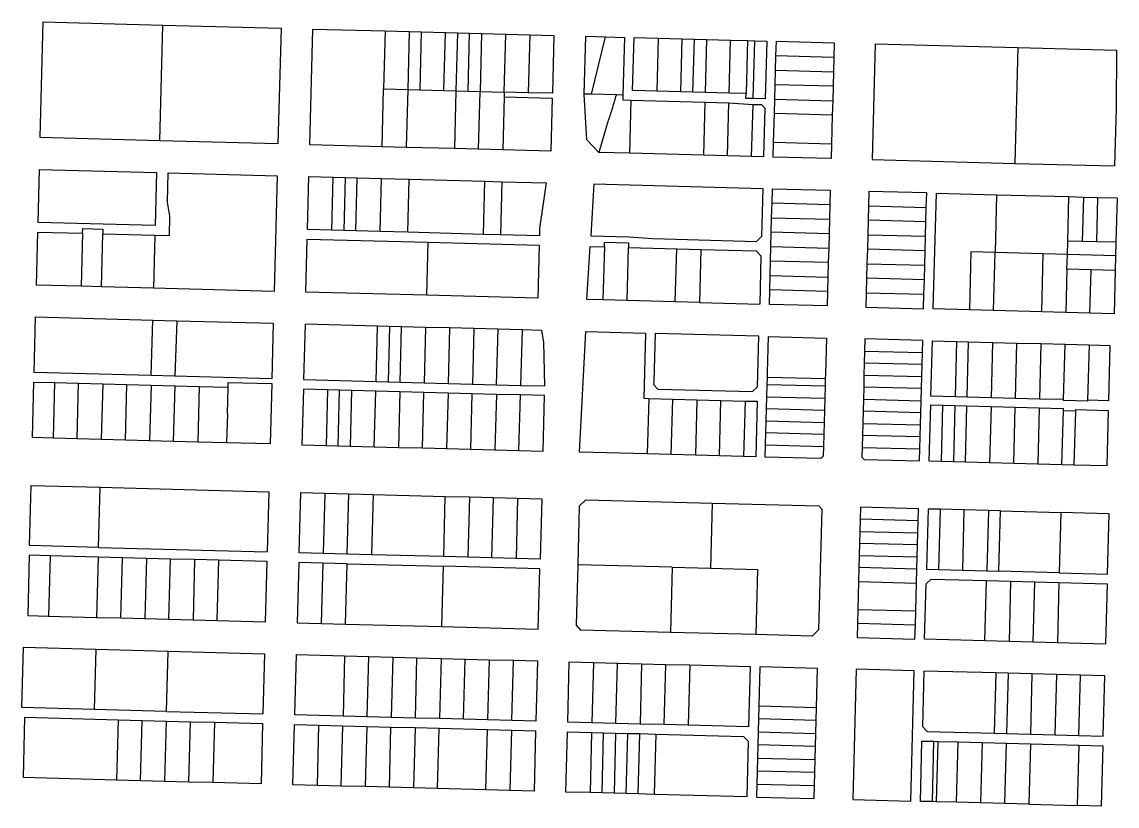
# Model space of a CAD drawing. Header units: inches. Extents: x 486468 to 494399, y 5455955 to 5460553.
# Drawn here: x 489401 to 490093, y 5456565 to 5457060 of the extents above; entities that cross this region are included whole.
import ezdxf

# ---------------------------------------------------------------- set-up
doc = ezdxf.new("R2010")
doc.units = ezdxf.units.IN
doc.header["$MEASUREMENT"] = 0
doc.layers.add('ParcelLines', color=10, linetype='Continuous')

msp = doc.modelspace()

# ---------------------------------------------------------------- linework, layer by layer
at = {"layer": 'ParcelLines', "color": 1}
for p, q in [((489412.873, 5456986.695), (489414.772, 5457059.745)), ((489414.772, 5457059.745), (489490.321, 5457057.757)), ((489490.321, 5457057.757), (489564.921, 5457055.799)), ((489564.921, 5457055.799), (489562.972, 5456982.699)), ((489583.072, 5456982.149), (489585.021, 5457055.249)), ((489585.021, 5457055.249), (489630.67, 5457054.04)), ((489630.67, 5457054.04), (489629.721, 5457017.499)), ((489630.67, 5457054.04), (489645.919, 5457053.63)), ((489645.919, 5457053.63), (489653.519, 5457053.43)), ((489653.519, 5457053.43), (489668.769, 5457053.02)), ((489668.769, 5457053.02), (489676.369, 5457052.81)), ((489676.369, 5457052.81), (489683.969, 5457052.61)), ((489683.969, 5457052.61), (489691.619, 5457052.411)), ((489691.619, 5457052.411), (489706.819, 5457052.011)), ((489706.819, 5457052.011), (489722.069, 5457051.601)), ((489722.069, 5457051.601), (489721.119, 5457015.051)), ((489803.118, 5457049.452), (489818.368, 5457049.052)), ((489817.468, 5457015.572), (489818.368, 5457049.052)), ((489818.368, 5457049.052), (489825.968, 5457048.852)), ((489825.118, 5457015.363), (489825.968, 5457048.852)), ((489825.968, 5457048.852), (489833.567, 5457048.653)), ((489833.567, 5457048.653), (489832.718, 5457015.153)), ((489833.567, 5457048.653), (489848.817, 5457048.253)), ((489848.817, 5457048.253), (489859.517, 5457047.973)), ((489859.517, 5457047.973), (489864.067, 5457047.853)), ((489864.067, 5457047.853), (489871.667, 5457047.653)), ((489871.667, 5457047.653), (489870.717, 5457011.103)), ((489940.242, 5457045.858), (489938.326, 5456972.777)), ((489940.242, 5457045.858), (490030.218, 5457043.525)), ((489877.277, 5457029.203), (489877.527, 5457038.353)), ((490030.218, 5457043.525), (490028.321, 5456970.423)), ((490030.218, 5457043.525), (490092.655, 5457041.905)), ((490092.655, 5457041.905), (490092.294, 5457005.351)), ((489914.076, 5457037.353), (489913.836, 5457028.253)), ((489877.027, 5457020.053), (489877.277, 5457029.203)), ((489913.836, 5457028.253), (489913.587, 5457019.103)), ((489629.721, 5457017.499), (489644.971, 5457017.09)), ((489876.787, 5457010.953), (489877.027, 5457020.053)), ((489913.587, 5457019.103), (489913.347, 5457009.953)), ((489644.971, 5457017.09), (489652.571, 5457016.88)), ((489652.571, 5457016.88), (489667.819, 5457016.47)), ((489667.819, 5457016.47), (489675.419, 5457016.27)), ((489675.419, 5457016.27), (489683.019, 5457016.07)), ((489683.019, 5457016.07), (489690.619, 5457015.861)), ((489689.671, 5456979.321), (489690.619, 5457015.861)), ((489690.619, 5457015.861), (489705.869, 5457015.451)), ((489705.787, 5457012.406), (489704.92, 5456978.911)), ((489705.869, 5457015.451), (489705.787, 5457012.406)), ((489705.787, 5457012.406), (489736.237, 5457011.606)), ((489721.119, 5457015.051), (489705.869, 5457015.451)), ((489736.237, 5457011.606), (489735.369, 5456978.101)), ((489761.019, 5457014.031), (489756.419, 5457014.151)), ((489758.069, 5456985.351), (489756.419, 5457014.151)), ((489776.768, 5457013.611), (489761.019, 5457014.031)), ((489780.798, 5457013.502), (489776.768, 5457013.611)), ((489780.798, 5457013.502), (489780.718, 5457010.451)), ((489780.718, 5457010.451), (489785.918, 5457010.312)), ((489785.918, 5457010.312), (489832.518, 5457009.063)), ((489817.468, 5457015.572), (489802.218, 5457015.992)), ((489825.118, 5457015.363), (489817.468, 5457015.572)), ((489832.718, 5457015.153), (489825.118, 5457015.363)), ((489847.968, 5457014.743), (489832.718, 5457015.153)), ((489858.617, 5457014.453), (489847.968, 5457014.743)), ((489858.518, 5457011.403), (489858.617, 5457014.453)), ((489863.117, 5457011.293), (489858.518, 5457011.403)), ((489870.717, 5457011.103), (489863.117, 5457011.293)), ((489876.547, 5457001.803), (489876.787, 5457010.953)), ((489832.518, 5457009.063), (489847.768, 5457008.653)), ((489846.918, 5456975.153), (489847.768, 5457008.653)), ((489847.768, 5457008.653), (489863.018, 5457007.653)), ((489862.118, 5456974.753), (489863.018, 5457007.653)), ((489913.347, 5457009.953), (489913.097, 5457000.803)), ((490092.294, 5457005.351), (490091.343, 5456968.775)), ((489876.058, 5456983.503), (489876.547, 5457001.803)), ((489913.097, 5457000.803), (489912.607, 5456982.553)), ((489770.469, 5456993.851), (489765.569, 5456977.301)), ((489488.423, 5456984.687), (489412.873, 5456986.695)), ((489562.972, 5456982.699), (489488.423, 5456984.687)), ((489765.569, 5456977.301), (489758.069, 5456985.351)), ((489628.771, 5456980.939), (489583.072, 5456982.149)), ((489644.021, 5456980.53), (489628.771, 5456980.939)), ((489674.471, 5456979.72), (489644.021, 5456980.53)), ((489689.671, 5456979.321), (489674.471, 5456979.72)), ((489704.92, 5456978.911), (489689.671, 5456979.321)), ((489735.369, 5456978.101), (489704.92, 5456978.911)), ((489785.069, 5456976.781), (489765.569, 5456977.301)), ((489831.668, 5456975.553), (489785.069, 5456976.781)), ((489846.918, 5456975.153), (489831.668, 5456975.553)), ((489862.118, 5456974.753), (489846.918, 5456975.153)), ((489938.326, 5456972.777), (490028.321, 5456970.423)), ((490028.321, 5456970.423), (490091.343, 5456968.775)), ((489411.473, 5456933.095), (489412.323, 5456966.595)), ((489412.323, 5456966.595), (489486.373, 5456964.597)), ((489486.373, 5456964.597), (489485.473, 5456931.147)), ((489493.223, 5456945.997), (489493.673, 5456964.447)), ((489493.673, 5456964.447), (489562.472, 5456962.599)), ((489562.472, 5456962.599), (489560.573, 5456889.549)), ((489581.722, 5456928.599), (489582.572, 5456962.049)), ((489582.572, 5456962.049), (489597.822, 5456961.649)), ((489596.922, 5456928.189), (489597.822, 5456961.649)), ((489597.822, 5456961.649), (489605.422, 5456961.449)), ((489605.422, 5456961.449), (489604.572, 5456927.979)), ((489605.422, 5456961.449), (489613.021, 5456961.249)), ((489612.172, 5456927.779), (489613.021, 5456961.249)), ((489613.021, 5456961.249), (489628.271, 5456960.849)), ((489628.271, 5456960.849), (489627.372, 5456927.369)), ((489628.271, 5456960.849), (489645.921, 5456960.38)), ((489645.921, 5456960.38), (489693.721, 5456959.121)), ((489692.871, 5456925.601), (489693.721, 5456959.121)), ((489693.721, 5456959.121), (489704.421, 5456958.841)), ((489762.509, 5456957.43), (489760.539, 5456924.587)), ((489762.509, 5456957.43), (489869.164, 5456954.56)), ((489869.164, 5456954.56), (489868.367, 5456924.145)), ((490016.866, 5456950.604), (490015.917, 5456914.044)), ((490016.866, 5456950.604), (490062.565, 5456949.405)), ((490061.795, 5456921.355), (490062.565, 5456949.405)), ((490062.565, 5456949.405), (490071.665, 5456949.165)), ((490071.665, 5456949.165), (490080.815, 5456948.925)), ((490080.815, 5456948.925), (490092.965, 5456948.606)), ((490092.965, 5456948.606), (490092.215, 5456920.556)), ((489494.773, 5456936.997), (489493.223, 5456945.997)), ((489874.777, 5456936.118), (489875.016, 5456945.257)), ((489911.519, 5456944.251), (489875.016, 5456945.257)), ((489911.519, 5456944.251), (489911.287, 5456935.162)), ((489935.977, 5456943.553), (489935.728, 5456934.453)), ((489935.977, 5456943.553), (489972.477, 5456942.604)), ((489972.227, 5456933.454), (489972.477, 5456942.604)), ((489494.473, 5456924.797), (489494.773, 5456936.997)), ((489874.537, 5456926.979), (489874.777, 5456936.118)), ((489874.777, 5456936.118), (489911.287, 5456935.162)), ((489911.287, 5456935.162), (489911.046, 5456926.023)), ((489935.728, 5456934.453), (489935.488, 5456925.303)), ((489972.227, 5456933.454), (489935.728, 5456934.453)), ((489485.473, 5456931.147), (489411.473, 5456933.095)), ((489439.623, 5456926.245), (489439.673, 5456929.295)), ((489439.673, 5456929.295), (489452.473, 5456928.947)), ((489452.473, 5456928.947), (489452.423, 5456925.897)), ((489596.922, 5456928.189), (489581.722, 5456928.599)), ((489604.572, 5456927.979), (489596.922, 5456928.189)), ((489612.172, 5456927.779), (489604.572, 5456927.979)), ((489627.372, 5456927.369), (489612.172, 5456927.779)), ((489645.071, 5456926.89), (489627.372, 5456927.369)), ((489971.987, 5456924.354), (489972.227, 5456933.454)), ((489410.425, 5456893.545), (489411.273, 5456926.995)), ((489411.273, 5456926.995), (489439.623, 5456926.245)), ((489439.623, 5456926.245), (489438.724, 5456892.795)), ((489451.523, 5456892.457), (489452.423, 5456925.897)), ((489452.423, 5456925.897), (489485.323, 5456925.037)), ((489485.323, 5456925.037), (489484.423, 5456891.577)), ((489485.323, 5456925.037), (489494.473, 5456924.797)), ((489580.587, 5456889.124), (489581.485, 5456922.623)), ((489581.485, 5456922.623), (489657.632, 5456920.617)), ((489692.871, 5456925.601), (489645.071, 5456926.89)), ((489657.632, 5456920.617), (489656.764, 5456887.116)), ((489657.632, 5456920.617), (489727.886, 5456918.766)), ((489703.571, 5456925.311), (489692.871, 5456925.601)), ((489760.539, 5456924.587), (489784.531, 5456923.946)), ((489769.128, 5456917.652), (489769.206, 5456920.698)), ((489769.206, 5456920.698), (489784.437, 5456920.291)), ((489784.531, 5456923.946), (489799.747, 5456922.93)), ((489799.747, 5456922.93), (489865.242, 5456921.18)), ((489868.367, 5456924.145), (489865.242, 5456921.18)), ((489874.299, 5456917.89), (489874.537, 5456926.979)), ((489911.046, 5456926.023), (489910.804, 5456916.884)), ((489935.488, 5456925.303), (489935.238, 5456916.153)), ((489935.488, 5456925.303), (489971.987, 5456924.354)), ((489971.747, 5456915.204), (489971.987, 5456924.354)), ((490061.566, 5456912.825), (490061.795, 5456921.355)), ((490080.065, 5456920.875), (490070.915, 5456921.115)), ((490092.215, 5456920.556), (490080.065, 5456920.875)), ((490092.215, 5456920.556), (490091.985, 5456912.006)), ((489727.886, 5456918.766), (489727.019, 5456885.263)), ((489758.132, 5456884.441), (489760.139, 5456917.892)), ((489760.139, 5456917.892), (489769.128, 5456917.652)), ((489769.128, 5456917.652), (489768.274, 5456884.172)), ((489783.501, 5456883.768), (489784.359, 5456917.245)), ((489784.437, 5456920.291), (489784.359, 5456917.245)), ((489784.359, 5456917.245), (489814.821, 5456916.431)), ((489813.956, 5456882.96), (489814.821, 5456916.431)), ((489814.821, 5456916.431), (489830.052, 5456916.025)), ((489830.052, 5456916.025), (489829.184, 5456882.556)), ((489830.052, 5456916.025), (489865.083, 5456915.089)), ((489865.083, 5456915.089), (489868.049, 5456911.962)), ((489874.06, 5456908.751), (489874.299, 5456917.89)), ((489874.299, 5456917.89), (489910.804, 5456916.884)), ((489910.804, 5456916.884), (489910.563, 5456907.745)), ((489935.238, 5456916.153), (489934.998, 5456907.053)), ((489971.747, 5456915.204), (489935.238, 5456916.153)), ((489971.498, 5456906.054), (489971.747, 5456915.204)), ((490015.917, 5456914.044), (490000.667, 5456914.454)), ((490046.366, 5456913.225), (490015.917, 5456914.044)), ((489868.049, 5456911.962), (489867.252, 5456881.546)), ((489873.821, 5456899.612), (489874.06, 5456908.751)), ((489910.563, 5456907.745), (489910.331, 5456898.656)), ((489934.998, 5456907.053), (489934.758, 5456897.903)), ((489934.998, 5456907.053), (489971.498, 5456906.054)), ((490061.566, 5456912.825), (490046.366, 5456913.225)), ((490091.985, 5456912.006), (490061.566, 5456912.825)), ((490091.985, 5456912.006), (490091.745, 5456902.856)), ((489873.582, 5456890.474), (489873.821, 5456899.612)), ((489971.258, 5456896.954), (489971.498, 5456906.054)), ((490061.316, 5456903.705), (490060.566, 5456876.265)), ((490076.566, 5456903.275), (490061.316, 5456903.705)), ((490075.816, 5456875.866), (490076.566, 5456903.275)), ((490091.745, 5456902.856), (490076.566, 5456903.275)), ((490091.745, 5456902.856), (490091.016, 5456875.456)), ((489438.724, 5456892.795), (489410.425, 5456893.545)), ((489451.523, 5456892.457), (489438.724, 5456892.795)), ((489910.331, 5456898.656), (489910.09, 5456889.518)), ((489934.758, 5456897.903), (489934.508, 5456888.753)), ((489971.008, 5456887.804), (489971.258, 5456896.954)), ((489484.423, 5456891.577), (489451.523, 5456892.457)), ((489560.573, 5456889.549), (489484.423, 5456891.577)), ((489656.764, 5456887.116), (489580.587, 5456889.124)), ((489727.019, 5456885.263), (489656.764, 5456887.116)), ((489873.344, 5456881.385), (489873.582, 5456890.474)), ((489910.09, 5456889.518), (489909.848, 5456880.379)), ((489934.508, 5456888.753), (489934.268, 5456879.654)), ((489970.768, 5456878.654), (489971.008, 5456887.804)), ((489768.274, 5456884.172), (489758.132, 5456884.441)), ((489783.501, 5456883.768), (489768.274, 5456884.172)), ((489813.956, 5456882.96), (489783.501, 5456883.768)), ((489829.184, 5456882.556), (489813.956, 5456882.96)), ((489829.184, 5456882.556), (489867.252, 5456881.546)), ((489909.848, 5456880.379), (489873.344, 5456881.385)), ((489934.268, 5456879.654), (489970.768, 5456878.654)), ((489408.975, 5456838.445), (489409.875, 5456873.445)), ((489409.875, 5456873.445), (489483.874, 5456871.477)), ((489999.718, 5456877.894), (489976.868, 5456878.504)), ((490014.917, 5456877.484), (489999.718, 5456877.894)), ((490045.367, 5456876.674), (490014.917, 5456877.484)), ((490060.566, 5456876.265), (490045.367, 5456876.674)), ((490075.816, 5456875.866), (490060.566, 5456876.265)), ((490091.016, 5456875.456), (490075.816, 5456875.866)), ((489483.874, 5456871.477), (489499.123, 5456871.067)), ((489499.123, 5456871.067), (489560.023, 5456869.449)), ((489560.023, 5456869.449), (489559.124, 5456834.399)), ((489580.123, 5456868.899), (489579.224, 5456833.849)), ((489625.823, 5456867.679), (489580.123, 5456868.899)), ((489624.923, 5456832.649), (489625.823, 5456867.679)), ((489633.423, 5456867.479), (489625.823, 5456867.679)), ((489641.073, 5456867.279), (489633.423, 5456867.479)), ((489656.272, 5456866.871), (489641.073, 5456867.279)), ((489671.522, 5456866.461), (489656.272, 5456866.871)), ((489686.721, 5456866.051), (489671.522, 5456866.461)), ((489686.721, 5456866.051), (489685.823, 5456831.051)), ((489701.971, 5456865.641), (489686.721, 5456866.051)), ((489701.073, 5456830.651), (489701.971, 5456865.641)), ((489717.171, 5456865.231), (489701.971, 5456865.641)), ((489717.171, 5456865.231), (489716.271, 5456830.251)), ((489729.671, 5456864.901), (489717.171, 5456865.231)), ((489730.821, 5456857.601), (489729.671, 5456864.901)), ((489753.373, 5456788.101), (489757.371, 5456864.151)), ((489757.371, 5456864.151), (489795.121, 5456863.152)), ((489801.22, 5456863.002), (489800.421, 5456832.877)), ((489866.72, 5456861.252), (489801.22, 5456863.002)), ((489865.87, 5456829.302), (489866.72, 5456861.252)), ((489872.82, 5456861.102), (489909.369, 5456860.102)), ((489933.718, 5456859.554), (489933.508, 5456851.904)), ((489970.268, 5456858.554), (489933.718, 5456859.554)), ((489970.068, 5456850.954), (489970.268, 5456858.554)), ((489975.418, 5456823.404), (489976.318, 5456858.404)), ((489976.318, 5456858.404), (489991.568, 5456857.994)), ((489731.521, 5456829.851), (489730.821, 5456857.601)), ((489933.508, 5456851.904), (489933.309, 5456844.304)), ((489991.568, 5456857.994), (489990.668, 5456823.004)), ((489991.568, 5456857.994), (489999.168, 5456857.794)), ((489998.268, 5456822.804), (489999.168, 5456857.794)), ((489999.168, 5456857.794), (490014.368, 5456857.384)), ((490014.368, 5456857.384), (490013.468, 5456822.404)), ((490014.368, 5456857.384), (490029.618, 5456856.974)), ((490029.618, 5456856.974), (490044.817, 5456856.574)), ((490044.817, 5456856.574), (490060.067, 5456856.164)), ((490060.067, 5456856.164), (490075.266, 5456855.756)), ((490075.266, 5456855.756), (490074.368, 5456820.805)), ((490075.266, 5456855.756), (490088.316, 5456855.406)), ((490088.316, 5456855.406), (490087.468, 5456820.456)), ((489933.309, 5456844.304), (489933.109, 5456836.703)), ((489969.868, 5456843.354), (489970.068, 5456850.954)), ((489482.975, 5456836.447), (489408.975, 5456838.445)), ((489969.668, 5456835.754), (489969.868, 5456843.354)), ((489407.875, 5456797.245), (489408.775, 5456832.295)), ((489408.775, 5456832.295), (489421.875, 5456831.945)), ((489421.875, 5456831.945), (489420.975, 5456796.895)), ((489421.875, 5456831.945), (489437.125, 5456831.545)), ((489436.225, 5456796.495), (489437.125, 5456831.545)), ((489437.125, 5456831.545), (489452.375, 5456831.147)), ((489452.375, 5456831.147), (489451.425, 5456796.097)), ((489452.375, 5456831.147), (489467.575, 5456830.737)), ((489467.575, 5456830.737), (489482.825, 5456830.337)), ((489497.874, 5456836.047), (489482.975, 5456836.447)), ((489559.124, 5456834.399), (489497.874, 5456836.047)), ((489531.546, 5456829.047), (489531.624, 5456832.047)), ((489531.624, 5456832.047), (489559.074, 5456831.349)), ((489559.074, 5456831.349), (489558.074, 5456793.249)), ((489579.224, 5456833.849), (489624.923, 5456832.649)), ((489624.923, 5456832.649), (489632.523, 5456832.449)), ((489632.523, 5456832.449), (489640.123, 5456832.249)), ((489640.123, 5456832.249), (489655.373, 5456831.85)), ((489655.373, 5456831.85), (489670.623, 5456831.451)), ((489670.623, 5456831.451), (489685.823, 5456831.051)), ((489685.823, 5456831.051), (489701.073, 5456830.651)), ((489701.073, 5456830.651), (489716.271, 5456830.251)), ((489800.421, 5456832.877), (489800.21, 5456830.782)), ((489800.21, 5456830.782), (489802.941, 5456827.912)), ((489871.79, 5456823.002), (489872, 5456830.652)), ((489872, 5456830.652), (489872.12, 5456835.202)), ((489908.679, 5456834.252), (489908.55, 5456829.652)), ((489933.109, 5456836.703), (489932.909, 5456829.103)), ((489969.468, 5456828.154), (489969.668, 5456835.754)), ((489482.825, 5456830.337), (489498.025, 5456829.937)), ((489497.125, 5456794.867), (489498.025, 5456829.937)), ((489498.025, 5456829.937), (489513.274, 5456829.527)), ((489513.274, 5456829.527), (489531.546, 5456829.047)), ((489531.107, 5456812.333), (489531.546, 5456829.047)), ((489579.074, 5456827.749), (489578.174, 5456792.699)), ((489594.324, 5456827.349), (489579.074, 5456827.749)), ((489594.324, 5456827.349), (489593.374, 5456792.299)), ((489601.923, 5456827.149), (489594.324, 5456827.349)), ((489601.024, 5456792.099), (489601.923, 5456827.149)), ((489609.523, 5456826.949), (489601.923, 5456827.149)), ((489609.523, 5456826.949), (489608.624, 5456791.899)), ((489624.773, 5456826.549), (489609.523, 5456826.949)), ((489623.824, 5456791.499), (489624.773, 5456826.549)), ((489639.973, 5456826.149), (489624.773, 5456826.549)), ((489639.973, 5456826.149), (489639.073, 5456791.099)), ((489655.223, 5456825.75), (489639.973, 5456826.149)), ((489654.323, 5456790.7), (489655.223, 5456825.75)), ((489670.423, 5456825.351), (489655.223, 5456825.75)), ((489670.423, 5456825.351), (489669.523, 5456790.301)), ((489685.673, 5456824.951), (489670.423, 5456825.351)), ((489684.773, 5456789.901), (489685.673, 5456824.951)), ((489700.923, 5456824.551), (489685.673, 5456824.951)), ((489700.923, 5456824.551), (489699.973, 5456789.501)), ((489716.122, 5456824.151), (489700.923, 5456824.551)), ((489715.223, 5456789.101), (489716.122, 5456824.151)), ((489731.371, 5456823.751), (489716.122, 5456824.151)), ((489716.271, 5456830.251), (489731.521, 5456829.851)), ((489730.423, 5456788.701), (489731.371, 5456823.751)), ((489802.941, 5456827.912), (489862.72, 5456826.302)), ((489862.72, 5456826.302), (489865.87, 5456829.302)), ((489908.55, 5456829.652), (489908.35, 5456822.052)), ((489932.909, 5456829.103), (489932.709, 5456821.503)), ((489969.268, 5456820.504), (489969.468, 5456828.154)), ((489797.121, 5456821.972), (489812.371, 5456821.562)), ((489812.371, 5456821.562), (489827.571, 5456821.162)), ((489827.571, 5456821.162), (489842.771, 5456820.762)), ((489842.771, 5456820.762), (489858.02, 5456820.352)), ((489858.02, 5456820.352), (489857.071, 5456785.352)), ((489858.02, 5456820.352), (489865.62, 5456820.152)), ((489865.62, 5456820.152), (489864.721, 5456785.152)), ((489871.59, 5456815.402), (489871.79, 5456823.002)), ((489871.79, 5456823.002), (489908.35, 5456822.052)), ((489908.35, 5456822.052), (489908.15, 5456814.452)), ((489932.709, 5456821.503), (489932.499, 5456813.903)), ((489969.069, 5456812.904), (489969.268, 5456820.504)), ((489974.369, 5456782.304), (489975.268, 5456817.904)), ((489975.268, 5456817.904), (489982.868, 5456817.704)), ((489990.668, 5456823.004), (489975.418, 5456823.404)), ((489982.868, 5456817.704), (489990.518, 5456817.504)), ((489990.518, 5456817.504), (489998.118, 5456817.304)), ((489998.268, 5456822.804), (489990.668, 5456823.004)), ((489998.118, 5456817.304), (490013.368, 5456816.904)), ((490013.468, 5456822.404), (489998.268, 5456822.804)), ((490013.368, 5456816.904), (490028.568, 5456816.504)), ((490028.718, 5456822.004), (490013.468, 5456822.404)), ((490043.918, 5456821.604), (490028.718, 5456822.004)), ((490059.118, 5456821.205), (490043.918, 5456821.604)), ((490059.118, 5456820.605), (490059.118, 5456821.205)), ((490074.368, 5456820.205), (490059.118, 5456820.605)), ((490074.368, 5456820.805), (490074.368, 5456820.205)), ((490087.468, 5456820.456), (490074.368, 5456820.805)), ((489531.077, 5456812.333), (489530.595, 5456793.977)), ((489531.077, 5456812.333), (489531.107, 5456812.333)), ((489871.39, 5456807.802), (489871.59, 5456815.402)), ((489908.15, 5456814.452), (489871.59, 5456815.402)), ((489908.15, 5456814.452), (489907.95, 5456806.852)), ((489932.499, 5456813.903), (489932.289, 5456806.253)), ((489968.869, 5456805.304), (489969.069, 5456812.904)), ((490028.568, 5456816.504), (490043.818, 5456816.104)), ((490043.818, 5456816.104), (490059.018, 5456815.705)), ((490059.018, 5456814.205), (490059.018, 5456815.705)), ((490066.618, 5456814.005), (490059.018, 5456814.205)), ((490066.618, 5456814.905), (490087.318, 5456814.356)), ((490066.618, 5456814.905), (490066.618, 5456814.005)), ((490087.318, 5456814.356), (490086.418, 5456779.406)), ((489871.181, 5456800.202), (489871.39, 5456807.802)), ((489907.95, 5456806.852), (489907.74, 5456799.202)), ((489932.289, 5456806.253), (489932.09, 5456798.653)), ((489968.669, 5456797.704), (489968.869, 5456805.304)), ((489420.975, 5456796.895), (489407.875, 5456797.245)), ((489436.225, 5456796.495), (489420.975, 5456796.895)), ((489451.425, 5456796.097), (489436.225, 5456796.495)), ((489466.675, 5456795.687), (489451.425, 5456796.097)), ((489870.981, 5456792.602), (489871.181, 5456800.202)), ((489907.74, 5456799.202), (489907.53, 5456791.602)), ((489932.09, 5456798.653), (489931.88, 5456791.053)), ((489968.469, 5456790.104), (489968.669, 5456797.704)), ((489481.875, 5456795.277), (489466.675, 5456795.687)), ((489497.125, 5456794.867), (489481.875, 5456795.277)), ((489512.325, 5456794.467), (489497.125, 5456794.867)), ((489530.595, 5456793.977), (489512.325, 5456794.467)), ((489558.074, 5456793.249), (489530.595, 5456793.977)), ((489578.174, 5456792.699), (489593.374, 5456792.299)), ((489593.374, 5456792.299), (489601.024, 5456792.099)), ((489601.024, 5456792.099), (489608.624, 5456791.899)), ((489608.624, 5456791.899), (489623.824, 5456791.499)), ((489623.824, 5456791.499), (489639.073, 5456791.099)), ((489639.073, 5456791.099), (489654.323, 5456790.7)), ((489654.323, 5456790.7), (489669.523, 5456790.301)), ((489669.523, 5456790.301), (489684.773, 5456789.901)), ((489684.773, 5456789.901), (489699.973, 5456789.501)), ((489699.973, 5456789.501), (489715.223, 5456789.101)), ((489715.223, 5456789.101), (489730.423, 5456788.701)), ((489870.771, 5456784.952), (489870.981, 5456792.602)), ((489907.53, 5456791.602), (489907.37, 5456785.502)), ((489931.88, 5456791.053), (489931.72, 5456784.953)), ((489968.269, 5456782.504), (489968.469, 5456790.104)), ((489796.221, 5456786.962), (489753.373, 5456788.101)), ((489811.421, 5456786.562), (489796.221, 5456786.962)), ((489826.671, 5456786.162), (489811.421, 5456786.562)), ((489841.871, 5456785.762), (489826.671, 5456786.162)), ((489857.071, 5456785.352), (489841.871, 5456785.762)), ((489864.721, 5456785.152), (489857.071, 5456785.352)), ((489905.82, 5456784.052), (489870.771, 5456784.952)), ((489907.37, 5456785.502), (489905.82, 5456784.052)), ((489931.72, 5456784.953), (489933.22, 5456783.403)), ((489933.22, 5456783.403), (489968.269, 5456782.504)), ((489981.969, 5456782.104), (489974.369, 5456782.304)), ((489989.569, 5456781.904), (489981.969, 5456782.104)), ((489997.219, 5456781.704), (489989.569, 5456781.904)), ((490012.419, 5456781.314), (489997.219, 5456781.704)), ((490027.668, 5456780.924), (490012.419, 5456781.314)), ((490042.868, 5456780.534), (490027.668, 5456780.924)), ((490058.118, 5456780.135), (490042.868, 5456780.534)), ((490065.718, 5456779.935), (490058.118, 5456780.135)), ((490086.418, 5456779.406), (490065.718, 5456779.935)), ((489406.077, 5456729.045), (489407.076, 5456767.095)), ((489407.076, 5456767.095), (489450.625, 5456765.937)), ((489450.625, 5456765.937), (489557.225, 5456763.099)), ((489557.225, 5456763.099), (489556.225, 5456725.049)), ((489592.574, 5456762.149), (489607.774, 5456761.749)), ((489607.774, 5456761.749), (489623.024, 5456761.349)), ((489623.024, 5456761.349), (489668.673, 5456760.151)), ((489668.673, 5456760.151), (489683.923, 5456759.751)), ((489683.923, 5456759.751), (489699.123, 5456759.351)), ((489699.123, 5456759.351), (489714.373, 5456758.951)), ((489714.373, 5456758.951), (489729.573, 5456758.551)), ((489729.573, 5456758.551), (489728.573, 5456720.451)), ((489757.408, 5456757.926), (489753.301, 5456754.034)), ((489757.408, 5456757.926), (489837.166, 5456755.839)), ((489837.166, 5456755.839), (489836.091, 5456714.722)), ((489837.166, 5456755.839), (489904.567, 5456754.075)), ((489753.301, 5456754.034), (489752.283, 5456716.914)), ((489906.512, 5456752.026), (489904.466, 5456675.766)), ((489904.567, 5456754.075), (489906.512, 5456752.026)), ((489930.921, 5456753.303), (489930.721, 5456745.653)), ((489967.47, 5456752.354), (489930.921, 5456753.303)), ((489967.27, 5456744.704), (489967.47, 5456752.354)), ((489973.57, 5456752.154), (489972.571, 5456714.104)), ((489981.169, 5456751.954), (489973.57, 5456752.154)), ((489981.169, 5456751.954), (489980.171, 5456713.904)), ((489996.469, 5456751.564), (489981.169, 5456751.954)), ((490011.669, 5456751.174), (489996.469, 5456751.564)), ((490019.269, 5456750.974), (490011.669, 5456751.174)), ((490019.269, 5456750.974), (490057.369, 5456749.995)), ((490057.369, 5456749.995), (490056.369, 5456711.875)), ((490086.869, 5456711.056), (490087.868, 5456749.206)), ((489930.721, 5456745.653), (489930.521, 5456738.054)), ((489967.27, 5456744.704), (489930.721, 5456745.653)), ((489967.07, 5456737.104), (489967.27, 5456744.704)), ((489930.521, 5456738.054), (489930.321, 5456730.454)), ((489930.521, 5456738.054), (489967.07, 5456737.104)), ((489966.871, 5456729.504), (489967.07, 5456737.104)), ((489449.626, 5456727.887), (489406.077, 5456729.045)), ((489449.626, 5456727.887), (489556.225, 5456725.049)), ((489930.321, 5456730.454), (489930.121, 5456722.804)), ((489966.871, 5456729.504), (489930.321, 5456730.454)), ((489966.671, 5456721.854), (489966.871, 5456729.504)), ((489405.927, 5456722.945), (489404.927, 5456684.895)), ((489419.027, 5456722.595), (489405.927, 5456722.945)), ((489419.027, 5456722.595), (489418.027, 5456684.545)), ((489449.476, 5456721.787), (489419.027, 5456722.595)), ((489464.726, 5456721.377), (489449.476, 5456721.787)), ((489479.926, 5456720.977), (489464.726, 5456721.377)), ((489495.175, 5456720.567), (489479.926, 5456720.977)), ((489510.375, 5456720.167), (489495.175, 5456720.567)), ((489525.625, 5456719.757), (489510.375, 5456720.167)), ((489556.075, 5456718.949), (489525.625, 5456719.757)), ((489591.575, 5456724.089), (489576.325, 5456724.499)), ((489606.775, 5456723.689), (489591.575, 5456724.089)), ((489622.025, 5456723.279), (489606.775, 5456723.689)), ((489667.674, 5456722.07), (489622.025, 5456723.279)), ((489682.924, 5456721.661), (489667.674, 5456722.07)), ((489698.124, 5456721.261), (489682.924, 5456721.661)), ((489713.373, 5456720.851), (489698.124, 5456721.261)), ((489728.573, 5456720.451), (489713.373, 5456720.851)), ((489930.121, 5456722.804), (489929.921, 5456715.204)), ((489930.121, 5456722.804), (489966.671, 5456721.854)), ((489966.471, 5456714.254), (489966.671, 5456721.854)), ((489555.026, 5456680.899), (489556.075, 5456718.949)), ((489576.175, 5456718.449), (489575.126, 5456680.349)), ((489591.375, 5456718.049), (489576.175, 5456718.449)), ((489606.625, 5456717.639), (489591.375, 5456718.049)), ((489606.625, 5456717.639), (489667.524, 5456716.02)), ((489728.423, 5456714.401), (489667.524, 5456716.02)), ((489727.424, 5456676.301), (489728.423, 5456714.401)), ((489752.283, 5456716.914), (489751.238, 5456678.79)), ((489811.909, 5456715.355), (489752.283, 5456716.914)), ((489811.909, 5456715.355), (489810.833, 5456674.225)), ((489811.909, 5456715.355), (489836.091, 5456714.722)), ((489836.091, 5456714.722), (489865.816, 5456713.944)), ((489865.816, 5456713.944), (489864.742, 5456672.808)), ((489929.921, 5456715.204), (489929.691, 5456706.354)), ((489966.471, 5456714.254), (489929.921, 5456715.204)), ((489966.241, 5456705.404), (489966.471, 5456714.254)), ((489972.571, 5456714.104), (489980.171, 5456713.904)), ((489980.171, 5456713.904), (489995.471, 5456713.494)), ((489995.471, 5456713.494), (490010.67, 5456713.084)), ((490010.67, 5456713.084), (490018.269, 5456712.884)), ((490056.369, 5456711.875), (490018.269, 5456712.884)), ((489929.691, 5456706.354), (489929.231, 5456688.704)), ((489929.691, 5456706.354), (489966.241, 5456705.404)), ((490009.521, 5456668.904), (490010.52, 5456706.994)), ((490010.52, 5456706.994), (490025.719, 5456706.594)), ((490025.719, 5456706.594), (490024.721, 5456668.505)), ((490025.719, 5456706.594), (490040.969, 5456706.195)), ((490039.971, 5456668.105), (490040.969, 5456706.195)), ((490040.969, 5456706.195), (490056.219, 5456705.795)), ((489965.781, 5456687.754), (489966.241, 5456705.404)), ((490056.219, 5456705.795), (490055.221, 5456667.705)), ((490056.219, 5456705.795), (490086.669, 5456705.006)), ((490086.669, 5456705.006), (490085.669, 5456666.906)), ((489929.231, 5456688.704), (489929.001, 5456679.854)), ((489965.551, 5456678.904), (489965.781, 5456687.754)), ((489404.927, 5456684.895), (489418.027, 5456684.545)), ((489418.027, 5456684.545), (489448.477, 5456683.737)), ((489448.477, 5456683.737), (489463.677, 5456683.337)), ((489463.677, 5456683.337), (489478.926, 5456682.927)), ((489478.926, 5456682.927), (489494.126, 5456682.517)), ((489494.126, 5456682.517), (489509.376, 5456682.107)), ((489509.376, 5456682.107), (489524.576, 5456681.708)), ((489524.576, 5456681.708), (489555.026, 5456680.899)), ((489575.126, 5456680.349), (489590.376, 5456679.949)), ((489590.376, 5456679.949), (489605.625, 5456679.539)), ((489605.625, 5456679.539), (489666.525, 5456677.92)), ((489751.238, 5456678.79), (489754.153, 5456675.714)), ((489929.001, 5456679.854), (489928.771, 5456671.054)), ((489965.551, 5456678.904), (489929.001, 5456679.854)), ((489965.321, 5456670.054), (489965.551, 5456678.904)), ((489666.525, 5456677.92), (489727.424, 5456676.301)), ((489810.833, 5456674.225), (489754.153, 5456675.714)), ((489864.742, 5456672.808), (489810.833, 5456674.225)), ((489900.362, 5456671.873), (489864.742, 5456672.808)), ((489904.466, 5456675.766), (489900.362, 5456671.873)), ((489401.277, 5456626.795), (489402.277, 5456664.845)), ((489402.277, 5456664.845), (489447.977, 5456663.627)), ((489928.771, 5456671.054), (489965.321, 5456670.054)), ((490009.521, 5456668.904), (489971.421, 5456669.904)), ((490024.721, 5456668.505), (490009.521, 5456668.904)), ((490039.971, 5456668.105), (490024.721, 5456668.505)), ((490055.221, 5456667.705), (490039.971, 5456668.105)), ((490085.669, 5456666.906), (490055.221, 5456667.705)), ((489447.977, 5456663.627), (489446.927, 5456625.587)), ((489447.977, 5456663.627), (489493.626, 5456662.417)), ((489492.627, 5456624.367), (489493.626, 5456662.417)), ((489493.626, 5456662.417), (489554.526, 5456660.799)), ((489554.526, 5456660.799), (489553.526, 5456622.749)), ((489573.626, 5456622.199), (489574.626, 5456660.249)), ((489574.626, 5456660.249), (489605.076, 5456659.439)), ((489605.076, 5456659.439), (489620.326, 5456659.03)), ((489620.326, 5456659.03), (489635.525, 5456658.63)), ((489635.525, 5456658.63), (489650.775, 5456658.22)), ((489649.776, 5456620.17), (489650.775, 5456658.22)), ((489650.775, 5456658.22), (489665.975, 5456657.82)), ((489665.975, 5456657.82), (489664.976, 5456619.77)), ((489665.975, 5456657.82), (489681.225, 5456657.411)), ((489680.225, 5456619.36), (489681.225, 5456657.411)), ((489681.225, 5456657.411), (489696.424, 5456657.011)), ((489696.424, 5456657.011), (489695.425, 5456618.961)), ((489696.424, 5456657.011), (489711.674, 5456656.601)), ((489710.675, 5456618.551), (489711.674, 5456656.601)), ((489711.674, 5456656.601), (489726.874, 5456656.201)), ((489726.874, 5456656.201), (489725.875, 5456618.151)), ((489745.974, 5456617.602), (489746.974, 5456655.701)), ((489746.974, 5456655.701), (489762.224, 5456655.292)), ((489762.224, 5456655.292), (489761.224, 5456617.202)), ((489762.224, 5456655.292), (489777.474, 5456654.882)), ((489777.474, 5456654.882), (489792.673, 5456654.482)), ((489792.673, 5456654.482), (489807.923, 5456654.072)), ((489807.923, 5456654.072), (489823.123, 5456653.672)), ((489823.123, 5456653.672), (489861.223, 5456652.652)), ((489861.223, 5456652.652), (489860.223, 5456614.552)), ((489867.273, 5456652.502), (489866.623, 5456627.802)), ((489903.822, 5456651.504), (489867.273, 5456652.502)), ((489903.183, 5456626.854), (489903.822, 5456651.504)), ((489928.222, 5456650.954), (489926.074, 5456568.654)), ((489964.771, 5456649.954), (489928.222, 5456650.954)), ((489962.623, 5456567.704), (489964.771, 5456649.954)), ((489970.871, 5456649.804), (489969.972, 5456614.754)), ((490016.571, 5456648.605), (489970.871, 5456649.804)), ((490015.572, 5456610.525), (490016.571, 5456648.605)), ((490024.221, 5456648.405), (490016.571, 5456648.605)), ((490024.221, 5456648.405), (490023.172, 5456610.325)), ((490039.421, 5456648.005), (490024.221, 5456648.405)), ((490038.421, 5456609.915), (490039.421, 5456648.005)), ((490054.671, 5456647.606), (490039.421, 5456648.005)), ((490054.671, 5456647.606), (490053.671, 5456609.516)), ((490069.921, 5456647.206), (490054.671, 5456647.606)), ((490068.871, 5456609.106), (490069.921, 5456647.206)), ((490085.12, 5456646.806), (490069.921, 5456647.206)), ((490084.121, 5456608.706), (490085.12, 5456646.806)), ((489446.927, 5456625.587), (489401.277, 5456626.795)), ((489492.627, 5456624.367), (489446.927, 5456625.587)), ((489492.627, 5456624.367), (489553.526, 5456622.749)), ((489866.623, 5456627.802), (489866.413, 5456619.602)), ((489902.963, 5456618.604), (489903.183, 5456626.854)), ((489402.228, 5456582.545), (489403.227, 5456620.645)), ((489403.227, 5456620.645), (489462.027, 5456619.077)), ((489462.027, 5456619.077), (489477.227, 5456618.677)), ((489477.227, 5456618.677), (489492.477, 5456618.267)), ((489492.477, 5456618.267), (489507.677, 5456617.867)), ((489507.677, 5456617.867), (489522.927, 5456617.458)), ((489522.927, 5456617.458), (489553.326, 5456616.649)), ((489553.326, 5456616.649), (489552.327, 5456578.549)), ((489572.427, 5456578.049), (489573.426, 5456616.099)), ((489573.426, 5456616.099), (489588.676, 5456615.689)), ((489604.076, 5456621.389), (489573.626, 5456622.199)), ((489619.326, 5456620.98), (489604.076, 5456621.389)), ((489634.526, 5456620.58), (489619.326, 5456620.98)), ((489649.776, 5456620.17), (489634.526, 5456620.58)), ((489664.976, 5456619.77), (489649.776, 5456620.17)), ((489680.225, 5456619.36), (489664.976, 5456619.77)), ((489695.425, 5456618.961), (489680.225, 5456619.36)), ((489710.675, 5456618.551), (489695.425, 5456618.961)), ((489725.875, 5456618.151), (489710.675, 5456618.551)), ((489761.224, 5456617.202), (489745.974, 5456617.602)), ((489776.474, 5456616.792), (489761.224, 5456617.202)), ((489791.674, 5456616.392), (489776.474, 5456616.792)), ((489806.924, 5456615.982), (489791.674, 5456616.392)), ((489822.124, 5456615.572), (489806.924, 5456615.982)), ((489866.413, 5456619.602), (489866.193, 5456611.352)), ((489902.753, 5456610.404), (489902.963, 5456618.604)), ((489588.676, 5456615.689), (489603.926, 5456615.289)), ((489602.876, 5456577.24), (489603.926, 5456615.289)), ((489603.926, 5456615.289), (489619.126, 5456614.88)), ((489619.126, 5456614.88), (489618.126, 5456576.83)), ((489619.126, 5456614.88), (489634.376, 5456614.48)), ((489633.376, 5456576.43), (489634.376, 5456614.48)), ((489634.376, 5456614.48), (489649.576, 5456614.08)), ((489649.576, 5456614.08), (489648.576, 5456576.02)), ((489649.576, 5456614.08), (489664.826, 5456613.67)), ((489664.826, 5456613.67), (489695.275, 5456612.861)), ((489695.275, 5456612.861), (489710.525, 5456612.451)), ((489710.525, 5456612.451), (489709.476, 5456574.411)), ((489710.525, 5456612.451), (489725.725, 5456612.051)), ((489725.725, 5456612.051), (489724.726, 5456574.001)), ((489744.825, 5456573.452), (489745.824, 5456611.502)), ((489745.824, 5456611.502), (489761.074, 5456611.102)), ((489761.074, 5456611.102), (489768.674, 5456610.892)), ((489768.674, 5456610.892), (489776.274, 5456610.692)), ((489776.274, 5456610.692), (489783.924, 5456610.492)), ((489783.924, 5456610.492), (489791.524, 5456610.292)), ((489791.524, 5456610.292), (489801.674, 5456610.022)), ((489801.674, 5456610.022), (489800.674, 5456571.962)), ((489801.674, 5456610.022), (489856.974, 5456608.552)), ((489860.223, 5456614.552), (489822.124, 5456615.572)), ((489866.193, 5456611.352), (489865.984, 5456603.153)), ((489902.533, 5456602.154), (489902.753, 5456610.404)), ((489969.972, 5456614.754), (489972.922, 5456611.654)), ((489972.922, 5456611.654), (490015.572, 5456610.525)), ((490015.572, 5456610.525), (490023.172, 5456610.325)), ((490023.172, 5456610.325), (490038.421, 5456609.915)), ((490038.421, 5456609.915), (490053.671, 5456609.516)), ((490053.671, 5456609.516), (490068.871, 5456609.106)), ((490068.871, 5456609.106), (490084.121, 5456608.706)), ((489856.974, 5456608.552), (489859.974, 5456605.452)), ((489859.974, 5456605.452), (489859.024, 5456570.403)), ((489865.984, 5456603.153), (489865.764, 5456594.903)), ((489902.323, 5456593.954), (489902.533, 5456602.154)), ((489968.723, 5456567.554), (489969.722, 5456605.654)), ((489969.722, 5456605.654), (489977.322, 5456605.454)), ((489976.323, 5456567.354), (489977.322, 5456605.454)), ((489977.322, 5456605.454), (489979.772, 5456605.384)), ((489979.772, 5456605.384), (489992.572, 5456605.044)), ((489992.572, 5456605.044), (490007.822, 5456604.635)), ((490007.822, 5456604.635), (490023.022, 5456604.225)), ((490023.022, 5456604.225), (490038.272, 5456603.815)), ((490038.272, 5456603.815), (490068.721, 5456603.016)), ((490068.721, 5456603.016), (490083.971, 5456602.606)), ((490083.971, 5456602.606), (490082.972, 5456564.556)), ((489865.764, 5456594.903), (489865.554, 5456586.703)), ((489902.103, 5456585.704), (489902.323, 5456593.954)), ((489461.027, 5456580.977), (489402.228, 5456582.545)), ((489865.554, 5456586.703), (489865.334, 5456578.453)), ((489901.894, 5456577.504), (489902.103, 5456585.704)), ((489476.227, 5456580.577), (489461.027, 5456580.977)), ((489491.427, 5456580.167), (489476.227, 5456580.577)), ((489506.677, 5456579.757), (489491.427, 5456580.167)), ((489521.877, 5456579.358), (489506.677, 5456579.757)), ((489552.327, 5456578.549), (489521.877, 5456579.358)), ((489587.676, 5456577.639), (489572.427, 5456578.049)), ((489602.876, 5456577.24), (489587.676, 5456577.639)), ((489618.126, 5456576.83), (489602.876, 5456577.24)), ((489633.376, 5456576.43), (489618.126, 5456576.83)), ((489648.576, 5456576.02), (489633.376, 5456576.43)), ((489663.826, 5456575.62), (489648.576, 5456576.02)), ((489694.276, 5456574.811), (489663.826, 5456575.62)), ((489709.476, 5456574.411), (489694.276, 5456574.811)), ((489865.334, 5456578.453), (489865.124, 5456570.254)), ((489901.674, 5456569.254), (489901.894, 5456577.504)), ((489724.726, 5456574.001), (489709.476, 5456574.411)), ((489760.075, 5456573.042), (489744.825, 5456573.452)), ((489767.675, 5456572.842), (489760.075, 5456573.042)), ((489775.275, 5456572.642), (489767.675, 5456572.842)), ((489782.924, 5456572.432), (489775.275, 5456572.642)), ((489790.524, 5456572.232), (489782.924, 5456572.432)), ((489800.674, 5456571.962), (489790.524, 5456572.232)), ((489859.024, 5456570.403), (489800.674, 5456571.962)), ((489865.124, 5456570.254), (489901.674, 5456569.254)), ((489926.074, 5456568.654), (489962.623, 5456567.704)), ((489976.323, 5456567.354), (489968.723, 5456567.554)), ((489978.773, 5456567.294), (489976.323, 5456567.354)), ((489991.572, 5456566.954), (489978.773, 5456567.294)), ((490006.772, 5456566.555), (489991.572, 5456566.954)), ((490022.022, 5456566.155), (490006.772, 5456566.555)), ((490037.272, 5456565.756), (490022.022, 5456566.155)), ((490037.272, 5456565.756), (490067.722, 5456564.956)), ((490082.972, 5456564.556), (490067.722, 5456564.956))]:
    msp.add_line(p, q, dxfattribs=at)
for points in [[(489488.423, 5456984.687), (489488.423, 5456984.697), (489490.321, 5457057.747), (489490.321, 5457057.757)], [(489645.919, 5457053.63), (489644.971, 5457017.1), (489644.971, 5457017.09)], [(489653.519, 5457053.43), (489652.571, 5457016.9), (489652.571, 5457016.88)], [(489667.819, 5457016.47), (489667.819, 5457016.5), (489668.769, 5457053), (489668.769, 5457053.02)], [(489676.369, 5457052.81), (489676.369, 5457052.8), (489675.419, 5457016.3), (489675.419, 5457016.27)], [(489683.019, 5457016.07), (489683.019, 5457016.1), (489683.969, 5457052.6), (489683.969, 5457052.61)], [(489691.619, 5457052.411), (489691.619, 5457052.401), (489690.619, 5457015.861)], [(489705.869, 5457015.451), (489706.819, 5457052.001), (489706.819, 5457052.011)], [(489722.069, 5457051.601), (489737.268, 5457051.201), (489736.319, 5457014.651), (489721.119, 5457015.051)], [(489756.419, 5457014.151), (489757.368, 5457050.652), (489769.958, 5457050.312)], [(489761.019, 5457014.031), (489761.019, 5457014.051), (489769.958, 5457050.312)], [(489769.958, 5457050.312), (489781.768, 5457050.002), (489780.798, 5457013.502)], [(489802.218, 5457015.992), (489786.968, 5457016.402), (489787.868, 5457049.852), (489803.118, 5457049.452)], [(489803.118, 5457049.452), (489802.218, 5457016.002), (489802.218, 5457015.992)], [(489847.968, 5457014.743), (489847.968, 5457014.753), (489848.817, 5457048.253)], [(489859.517, 5457047.973), (489859.517, 5457047.953), (489858.617, 5457014.453)], [(489863.117, 5457011.293), (489863.117, 5457011.303), (489864.067, 5457047.853)], [(489877.527, 5457038.353), (489877.767, 5457047.503), (489914.316, 5457046.503), (489914.076, 5457037.353)], [(489914.076, 5457037.353), (489914.066, 5457037.353), (489877.527, 5457038.353)], [(489877.277, 5457029.203), (489913.816, 5457028.253), (489913.836, 5457028.253)], [(489628.771, 5456980.939), (489628.771, 5456980.949), (489629.721, 5457017.499)], [(489913.587, 5457019.103), (489913.567, 5457019.103), (489877.067, 5457020.053), (489877.027, 5457020.053)], [(489644.971, 5457017.09), (489644.021, 5456980.55), (489644.021, 5456980.53)], [(489675.419, 5457016.27), (489674.471, 5456979.75), (489674.471, 5456979.72)], [(489770.469, 5456993.851), (489770.809, 5456994.831), (489771.159, 5456995.811), (489771.499, 5456996.791), (489771.829, 5456997.771), (489772.159, 5456998.751), (489772.489, 5456999.731), (489772.819, 5457000.721), (489773.139, 5457001.701), (489773.458, 5457002.691), (489773.778, 5457003.671), (489774.088, 5457004.661), (489774.398, 5457005.651), (489774.708, 5457006.641), (489775.008, 5457007.631), (489775.308, 5457008.631), (489775.608, 5457009.621), (489775.908, 5457010.611), (489776.198, 5457011.611), (489776.488, 5457012.601), (489776.768, 5457013.601), (489776.768, 5457013.611)], [(489785.918, 5457010.312), (489785.918, 5457010.302), (489785.069, 5456976.801), (489785.069, 5456976.781)], [(489876.787, 5457010.953), (489876.817, 5457010.953), (489913.347, 5457009.953)], [(489832.518, 5457009.063), (489832.518, 5457009.053), (489831.668, 5456975.553)], [(489863.018, 5457007.653), (489868.467, 5457007.503), (489870.567, 5457005.303), (489869.718, 5456974.553), (489862.118, 5456974.753)], [(489913.097, 5457000.803), (489876.567, 5457001.803), (489876.547, 5457001.803)], [(489912.607, 5456982.553), (489912.367, 5456973.403), (489875.818, 5456974.403), (489876.058, 5456983.503)], [(489912.607, 5456982.553), (489876.068, 5456983.503), (489876.058, 5456983.503)], [(489645.071, 5456926.89), (489645.071, 5456926.9), (489645.921, 5456960.38)], [(489704.421, 5456958.841), (489704.421, 5456958.801), (489703.571, 5456925.351), (489703.571, 5456925.311)], [(489704.421, 5456958.841), (489732.42, 5456958.101), (489728.221, 5456929.251), (489728.121, 5456924.651), (489703.571, 5456925.311)], [(489875.016, 5456945.257), (489875.255, 5456954.396), (489911.76, 5456953.39), (489911.519, 5456944.251)], [(489972.477, 5456942.604), (489972.717, 5456951.754), (489936.217, 5456952.703), (489935.977, 5456943.553)], [(489976.868, 5456878.504), (489978.817, 5456951.604), (490016.866, 5456950.604)], [(490071.665, 5456949.165), (490071.665, 5456949.155), (490070.915, 5456921.115)], [(490080.065, 5456920.875), (490080.815, 5456948.905), (490080.815, 5456948.925)], [(489911.046, 5456926.023), (489874.55, 5456926.979), (489874.537, 5456926.979)], [(490070.915, 5456921.115), (490061.815, 5456921.355), (490061.795, 5456921.355)], [(490000.667, 5456914.454), (489999.718, 5456877.904), (489999.718, 5456877.894)], [(490014.917, 5456877.484), (490014.917, 5456877.504), (490015.917, 5456914.044)], [(489910.563, 5456907.745), (489910.553, 5456907.745), (489874.06, 5456908.751)], [(490045.367, 5456876.674), (490046.366, 5456913.205), (490046.366, 5456913.225)], [(490061.316, 5456903.705), (490061.566, 5456912.805), (490061.566, 5456912.825)], [(489873.821, 5456899.612), (489910.301, 5456898.656), (489910.331, 5456898.656)], [(489971.258, 5456896.954), (489934.768, 5456897.903), (489934.758, 5456897.903)], [(489910.09, 5456889.518), (489910.05, 5456889.518), (489873.585, 5456890.474)], [(489934.508, 5456888.753), (489934.518, 5456888.753), (489971.008, 5456887.804)], [(489482.975, 5456836.447), (489483.874, 5456871.447), (489483.874, 5456871.477)], [(489499.123, 5456871.067), (489499.123, 5456871.047), (489497.874, 5456836.047)], [(489633.423, 5456867.479), (489633.423, 5456867.449), (489632.523, 5456832.449)], [(489640.123, 5456832.249), (489641.073, 5456867.249), (489641.073, 5456867.279)], [(489656.272, 5456866.871), (489656.272, 5456866.851), (489655.373, 5456831.85)], [(489670.623, 5456831.451), (489671.522, 5456866.451), (489671.522, 5456866.461)], [(489795.121, 5456863.152), (489794.071, 5456822.052), (489797.121, 5456821.972)], [(489872.12, 5456835.202), (489872.2, 5456838.252), (489872.41, 5456845.852), (489872.61, 5456853.452), (489872.82, 5456861.102)], [(489909.369, 5456860.102), (489909.169, 5456852.502), (489908.959, 5456844.902), (489908.759, 5456837.302), (489908.679, 5456834.252)], [(489933.508, 5456851.904), (489933.518, 5456851.904), (489970.068, 5456850.954)], [(490028.718, 5456822.004), (490029.618, 5456856.954), (490029.618, 5456856.974)], [(490044.817, 5456856.574), (490044.817, 5456856.554), (490043.918, 5456821.604)], [(490059.118, 5456821.205), (490060.067, 5456856.154), (490060.067, 5456856.164)], [(489969.868, 5456843.354), (489933.319, 5456844.304), (489933.309, 5456844.304)], [(489466.675, 5456795.687), (489466.675, 5456795.697), (489467.575, 5456830.737)], [(489908.55, 5456829.652), (489872.02, 5456830.652), (489872, 5456830.652)], [(489908.679, 5456834.252), (489908.669, 5456834.252), (489872.12, 5456835.202)], [(489933.109, 5456836.703), (489933.119, 5456836.703), (489969.668, 5456835.754)], [(489482.825, 5456830.337), (489481.875, 5456795.297), (489481.875, 5456795.277)], [(489513.274, 5456829.527), (489513.274, 5456829.497), (489512.325, 5456794.467)], [(489969.468, 5456828.154), (489932.919, 5456829.103), (489932.909, 5456829.103)], [(489797.121, 5456821.972), (489797.121, 5456821.952), (489796.221, 5456786.962)], [(489811.421, 5456786.562), (489812.371, 5456821.552), (489812.371, 5456821.562)], [(489827.571, 5456821.162), (489827.571, 5456821.152), (489826.671, 5456786.162)], [(489841.871, 5456785.762), (489842.771, 5456820.752), (489842.771, 5456820.762)], [(489932.709, 5456821.503), (489932.719, 5456821.503), (489969.268, 5456820.504)], [(489981.969, 5456782.104), (489981.969, 5456782.154), (489982.868, 5456817.704)], [(489990.518, 5456817.504), (489989.569, 5456781.954), (489989.569, 5456781.904)], [(489997.219, 5456781.704), (489997.219, 5456781.754), (489998.118, 5456817.304)], [(490013.368, 5456816.904), (490012.419, 5456781.354), (490012.419, 5456781.314)], [(489969.069, 5456812.904), (489932.519, 5456813.903), (489932.499, 5456813.903)], [(490027.668, 5456780.924), (490027.668, 5456780.954), (490028.568, 5456816.504)], [(490043.818, 5456816.104), (490042.868, 5456780.554), (490042.868, 5456780.534)], [(490058.118, 5456780.135), (490058.118, 5456780.155), (490059.018, 5456814.205)], [(490066.618, 5456814.005), (490065.718, 5456779.955), (490065.718, 5456779.935)], [(489871.39, 5456807.802), (489907.92, 5456806.852), (489907.95, 5456806.852)], [(489932.289, 5456806.253), (489932.319, 5456806.253), (489968.869, 5456805.304)], [(489907.74, 5456799.202), (489907.72, 5456799.202), (489871.181, 5456800.202)], [(489968.669, 5456797.704), (489932.12, 5456798.653), (489932.09, 5456798.653)], [(489870.981, 5456792.602), (489907.52, 5456791.602), (489907.53, 5456791.602)], [(489931.88, 5456791.053), (489931.92, 5456791.053), (489968.469, 5456790.104)], [(489449.626, 5456727.887), (489449.626, 5456727.897), (489450.625, 5456765.937)], [(489576.325, 5456724.499), (489577.375, 5456762.549), (489592.574, 5456762.149)], [(489592.574, 5456762.149), (489591.575, 5456724.099), (489591.575, 5456724.089)], [(489606.775, 5456723.689), (489606.775, 5456723.699), (489607.774, 5456761.749)], [(489623.024, 5456761.349), (489622.025, 5456723.299), (489622.025, 5456723.279)], [(489667.674, 5456722.07), (489667.674, 5456722.1), (489668.673, 5456760.151)], [(489683.923, 5456759.751), (489682.924, 5456721.701), (489682.924, 5456721.661)], [(489698.124, 5456721.261), (489698.124, 5456721.301), (489699.123, 5456759.351)], [(489714.373, 5456758.951), (489713.373, 5456720.901), (489713.373, 5456720.851)], [(489995.471, 5456713.494), (489995.471, 5456713.504), (489996.469, 5456751.554), (489996.469, 5456751.564)], [(490011.669, 5456751.174), (490011.669, 5456751.154), (490010.67, 5456713.104), (490010.67, 5456713.084)], [(490018.269, 5456712.884), (490018.269, 5456712.904), (490019.269, 5456750.974)], [(490087.868, 5456749.206), (490072.619, 5456749.595), (490057.369, 5456749.995)], [(489449.476, 5456721.787), (489448.477, 5456683.747), (489448.477, 5456683.737)], [(489463.677, 5456683.337), (489463.677, 5456683.347), (489464.726, 5456721.377)], [(489479.926, 5456720.977), (489478.926, 5456682.947), (489478.926, 5456682.927)], [(489494.126, 5456682.517), (489494.126, 5456682.547), (489495.175, 5456720.567)], [(489510.375, 5456720.167), (489510.375, 5456720.147), (489509.376, 5456682.107)], [(489524.576, 5456681.708), (489525.625, 5456719.747), (489525.625, 5456719.757)], [(489591.375, 5456718.049), (489591.375, 5456717.999), (489590.376, 5456679.949)], [(489605.625, 5456679.539), (489605.625, 5456679.549), (489606.625, 5456717.599), (489606.625, 5456717.639)], [(489666.525, 5456677.92), (489666.525, 5456677.95), (489667.524, 5456716), (489667.524, 5456716.02)], [(489971.421, 5456669.904), (489972.321, 5456704.954), (489975.471, 5456707.904), (490010.52, 5456706.994)], [(490056.369, 5456711.875), (490071.619, 5456711.466), (490086.869, 5456711.056)], [(489929.231, 5456688.704), (489965.771, 5456687.754), (489965.781, 5456687.754)], [(489605.076, 5456659.439), (489604.076, 5456621.399), (489604.076, 5456621.389)], [(489619.326, 5456620.98), (489619.326, 5456621), (489620.326, 5456659.03)], [(489635.525, 5456658.63), (489634.526, 5456620.6), (489634.526, 5456620.58)], [(489776.474, 5456616.792), (489776.474, 5456616.802), (489777.474, 5456654.852), (489777.474, 5456654.882)], [(489792.673, 5456654.482), (489792.673, 5456654.452), (489791.674, 5456616.402), (489791.674, 5456616.392)], [(489806.924, 5456615.982), (489806.924, 5456616.002), (489807.923, 5456654.052), (489807.923, 5456654.072)], [(489823.123, 5456653.672), (489823.123, 5456653.652), (489822.124, 5456615.602), (489822.124, 5456615.572)], [(489866.623, 5456627.802), (489903.173, 5456626.854), (489903.183, 5456626.854)], [(489462.027, 5456619.077), (489462.027, 5456619.047), (489461.027, 5456580.997), (489461.027, 5456580.977)], [(489476.227, 5456580.577), (489476.227, 5456580.597), (489477.227, 5456618.647), (489477.227, 5456618.677)], [(489492.477, 5456618.267), (489492.477, 5456618.247), (489491.427, 5456580.197), (489491.427, 5456580.167)], [(489506.677, 5456579.757), (489506.677, 5456579.797), (489507.677, 5456617.847), (489507.677, 5456617.867)], [(489522.927, 5456617.458), (489522.927, 5456617.448), (489521.877, 5456579.398), (489521.877, 5456579.358)], [(489902.963, 5456618.604), (489866.423, 5456619.602), (489866.413, 5456619.602)], [(489588.676, 5456615.689), (489587.676, 5456577.649), (489587.676, 5456577.639)], [(489663.826, 5456575.62), (489664.826, 5456613.65), (489664.826, 5456613.67)], [(489694.276, 5456574.811), (489695.275, 5456612.851), (489695.275, 5456612.861)], [(489761.074, 5456611.102), (489760.075, 5456573.052), (489760.075, 5456573.042)], [(489767.675, 5456572.842), (489767.675, 5456572.852), (489768.674, 5456610.892)], [(489776.274, 5456610.692), (489775.275, 5456572.652), (489775.275, 5456572.642)], [(489782.924, 5456572.432), (489782.924, 5456572.452), (489783.924, 5456610.492)], [(489790.524, 5456572.232), (489790.524, 5456572.252), (489791.524, 5456610.292)], [(489866.193, 5456611.352), (489866.223, 5456611.352), (489902.753, 5456610.404)], [(489902.533, 5456602.154), (489902.523, 5456602.154), (489865.984, 5456603.153)], [(489979.772, 5456605.384), (489979.772, 5456605.354), (489978.773, 5456567.304), (489978.773, 5456567.294)], [(489991.572, 5456566.954), (489992.572, 5456605.004), (489992.572, 5456605.044)], [(490007.822, 5456604.635), (490007.822, 5456604.605), (490006.772, 5456566.555)], [(490022.022, 5456566.155), (490023.022, 5456604.205), (490023.022, 5456604.225)], [(490038.272, 5456603.815), (490038.272, 5456603.805), (490037.272, 5456565.756)], [(490068.721, 5456603.016), (490068.721, 5456603.006), (490067.722, 5456564.956)], [(489865.764, 5456594.903), (489865.774, 5456594.903), (489902.323, 5456593.954)], [(489902.103, 5456585.704), (489865.574, 5456586.703), (489865.554, 5456586.703)], [(489865.334, 5456578.453), (489901.874, 5456577.504), (489901.894, 5456577.504)]]:
    msp.add_lwpolyline(points, dxfattribs=at)

doc.saveas('drawing.dxf')
